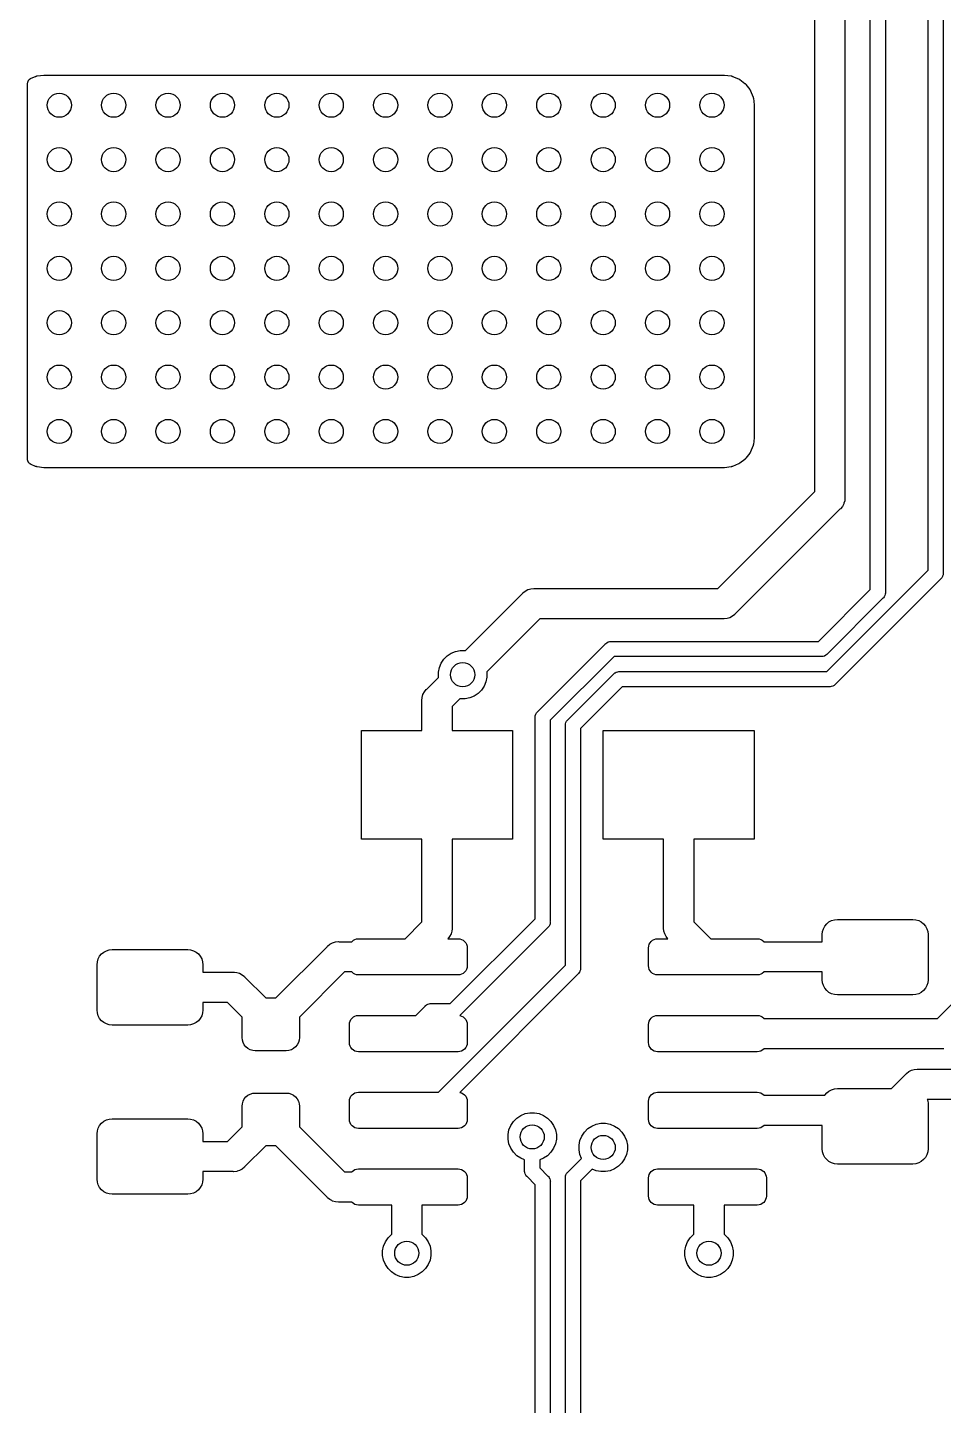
# Model space of a CAD drawing. Extents: x 57.2 to 140.8, y -181.8 to -103.2.
# Drawn here: x 57.23 to 72.38, y -158.27 to -135.46 of the extents above; entities that cross this region are included whole.
import ezdxf

# ---------------------------------------------------------------- set-up
doc = ezdxf.new("R2010")
doc.units = 0
doc.layers.add('BLACK', color=7, linetype='CONTINUOUS')

msp = doc.modelspace()

# ---------------------------------------------------------------- linework, layer by layer
at = {"layer": 'BLACK', "linetype": 'CONTINUOUS'}
for p, q in [((71.4205, -124.801), (71.4205, -144.812)), ((72.125, -144.448), (72.125, -124.756)), ((72.375, -124.881), (72.375, -144.494)), ((71.1705, -144.766), (71.1705, -124.992)), ((70.75, -126.262), (70.75, -143.238)), ((70.25, -143.146), (70.25, -126.354)), ((57.226, -136.384), (57.227, -136.374)), ((57.227, -136.374), (57.2271, -136.374)), ((57.2271, -136.374), (57.2272, -136.373)), ((57.2272, -136.373), (57.23, -136.364)), ((57.23, -136.364), (57.2327, -136.356)), ((57.2327, -136.356), (57.233, -136.355)), ((57.233, -136.355), (57.2331, -136.355)), ((57.2331, -136.355), (57.2376, -136.347)), ((57.2376, -136.347), (57.242, -136.338)), ((57.242, -136.338), (57.2423, -136.338)), ((57.2423, -136.338), (57.2425, -136.338)), ((57.2425, -136.338), (57.2484, -136.331)), ((57.2484, -136.331), (57.2544, -136.323)), ((57.2544, -136.323), (57.2548, -136.323)), ((57.2548, -136.323), (57.255, -136.323)), ((57.255, -136.323), (57.2622, -136.317)), ((57.2622, -136.317), (57.2695, -136.311)), ((57.2695, -136.311), (57.2699, -136.311)), ((57.2699, -136.311), (57.2702, -136.31)), ((57.2702, -136.31), (57.2785, -136.306)), ((57.2785, -136.306), (57.2867, -136.302)), ((57.2867, -136.302), (57.3584, -136.272)), ((57.3584, -136.272), (57.3597, -136.272)), ((57.3597, -136.272), (57.3622, -136.271)), ((57.3622, -136.271), (57.3646, -136.27)), ((57.3646, -136.27), (57.3716, -136.268)), ((57.3716, -136.268), (57.3785, -136.266)), ((57.3785, -136.266), (57.3811, -136.266)), ((57.3811, -136.266), (57.3836, -136.265)), ((57.3836, -136.265), (57.4935, -136.251)), ((57.4935, -136.251), (57.4949, -136.251)), ((57.4949, -136.251), (57.5007, -136.251)), ((57.5007, -136.251), (57.5066, -136.25)), ((57.5066, -136.25), (68.7434, -136.25)), ((68.7434, -136.25), (68.7448, -136.25)), ((68.7448, -136.25), (68.7506, -136.251)), ((68.7506, -136.251), (68.7565, -136.251)), ((68.7565, -136.251), (68.8664, -136.265)), ((68.8664, -136.265), (68.8677, -136.266)), ((68.8677, -136.266), (68.8703, -136.266)), ((68.8703, -136.266), (68.8729, -136.266)), ((68.8729, -136.266), (68.8798, -136.268)), ((68.8798, -136.268), (68.8867, -136.27)), ((68.8867, -136.27), (68.8891, -136.271)), ((68.8891, -136.271), (68.8916, -136.272)), ((68.8916, -136.272), (68.9878, -136.312)), ((68.9878, -136.312), (68.9891, -136.312)), ((68.9891, -136.312), (68.9914, -136.314)), ((68.9914, -136.314), (68.9939, -136.315)), ((68.9939, -136.315), (68.9999, -136.318)), ((68.9999, -136.318), (69.0062, -136.322)), ((69.0062, -136.322), (69.0082, -136.324)), ((69.0082, -136.324), (69.0104, -136.325)), ((69.0104, -136.325), (69.0931, -136.388)), ((57.225, -136.393), (57.226, -136.384)), ((57.225, -136.394), (57.225, -136.393)), ((57.225, -142.606), (57.225, -136.394)), ((57.225, -136.394), (57.225, -136.394)), ((57.225, -136.394), (57.225, -136.394)), ((57.225, -136.394), (57.225, -136.394)), ((69.0931, -136.388), (69.0942, -136.389)), ((69.0942, -136.389), (69.0961, -136.391)), ((69.0961, -136.391), (69.0982, -136.393)), ((69.0982, -136.393), (69.1031, -136.398)), ((69.1031, -136.398), (69.1083, -136.403)), ((69.1083, -136.403), (69.1098, -136.405)), ((69.1098, -136.405), (69.1116, -136.407)), ((69.1116, -136.407), (69.175, -136.49)), ((69.175, -136.49), (69.1758, -136.491)), ((69.1758, -136.491), (69.1772, -136.493)), ((69.1772, -136.493), (69.1789, -136.495)), ((69.1789, -136.495), (69.1822, -136.501)), ((69.1822, -136.501), (69.1859, -136.507)), ((69.1859, -136.507), (69.1868, -136.51)), ((69.1868, -136.51), (69.1881, -136.512)), ((69.1881, -136.512), (69.2279, -136.608)), ((69.2279, -136.608), (69.2284, -136.61)), ((69.2284, -136.61), (69.2292, -136.612)), ((69.2292, -136.612), (69.2303, -136.615)), ((69.2303, -136.615), (69.2319, -136.622)), ((69.2319, -136.622), (69.2339, -136.628)), ((69.2339, -136.628), (69.2341, -136.631)), ((69.2341, -136.631), (69.2347, -136.634)), ((69.2347, -136.634), (69.2491, -136.744)), ((69.2491, -136.744), (69.2493, -136.745)), ((69.2493, -136.745), (69.2494, -136.751)), ((69.2494, -136.751), (69.25, -136.757)), ((69.25, -136.757), (69.25, -142.243)), ((69.2491, -142.256), (69.2347, -142.366)), ((69.2493, -142.251), (69.2491, -142.256)), ((69.25, -142.245), (69.2493, -142.251)), ((69.25, -142.243), (69.25, -142.245)), ((69.175, -142.51), (69.1116, -142.593)), ((69.1764, -142.508), (69.175, -142.51)), ((69.1781, -142.506), (69.1764, -142.508)), ((69.1815, -142.5), (69.1781, -142.506)), ((69.1853, -142.494), (69.1815, -142.5)), ((69.1862, -142.491), (69.1853, -142.494)), ((69.1875, -142.489), (69.1862, -142.491)), ((69.1881, -142.488), (69.1875, -142.489)), ((69.2279, -142.392), (69.1881, -142.488)), ((69.2287, -142.389), (69.2279, -142.392)), ((69.2298, -142.387), (69.2287, -142.389)), ((69.2315, -142.38), (69.2298, -142.387)), ((69.2336, -142.373), (69.2315, -142.38)), ((69.2339, -142.37), (69.2336, -142.373)), ((69.2345, -142.368), (69.2339, -142.37)), ((69.2347, -142.366), (69.2345, -142.368)), ((57.2259, -142.615), (57.225, -142.606)), ((57.2267, -142.624), (57.2259, -142.615)), ((57.2269, -142.625), (57.2267, -142.624)), ((57.2296, -142.634), (57.2269, -142.625)), ((57.2269, -142.625), (57.2269, -142.625)), ((57.2322, -142.643), (57.2296, -142.634)), ((57.2324, -142.644), (57.2322, -142.643)), ((57.2325, -142.644), (57.2324, -142.644)), ((57.2369, -142.652), (57.2325, -142.644)), ((57.2412, -142.66), (57.2369, -142.652)), ((57.2415, -142.661), (57.2412, -142.66)), ((57.2417, -142.661), (57.2415, -142.661)), ((57.2476, -142.668), (57.2417, -142.661)), ((57.2534, -142.676), (57.2476, -142.668)), ((57.2538, -142.676), (57.2534, -142.676)), ((57.254, -142.676), (57.2538, -142.676)), ((57.2612, -142.682), (57.254, -142.676)), ((57.2684, -142.688), (57.2612, -142.682)), ((57.2687, -142.688), (57.2684, -142.688)), ((57.2691, -142.689), (57.2687, -142.688)), ((57.2773, -142.693), (57.2691, -142.689)), ((57.2854, -142.698), (57.2773, -142.693)), ((57.2862, -142.698), (57.2854, -142.698)), ((57.2863, -142.698), (57.2862, -142.698)), ((57.2862, -142.698), (57.2862, -142.698)), ((57.2867, -142.698), (57.2863, -142.698)), ((57.3584, -142.728), (57.2867, -142.698)), ((57.3609, -142.729), (57.3584, -142.728)), ((57.3633, -142.73), (57.3609, -142.729)), ((57.3702, -142.732), (57.3633, -142.73)), ((57.3771, -142.734), (57.3702, -142.732)), ((57.3797, -142.734), (57.3771, -142.734)), ((57.3823, -142.734), (57.3797, -142.734)), ((57.3836, -142.735), (57.3823, -142.734)), ((57.4935, -142.749), (57.3836, -142.735)), ((57.4994, -142.749), (57.4935, -142.749)), ((57.5052, -142.75), (57.4994, -142.749)), ((57.5066, -142.75), (57.5052, -142.75)), ((68.7434, -142.75), (57.5066, -142.75)), ((68.7493, -142.749), (68.7434, -142.75)), ((68.7551, -142.749), (68.7493, -142.749)), ((68.7565, -142.749), (68.7551, -142.749)), ((68.8664, -142.735), (68.7565, -142.749)), ((68.8689, -142.734), (68.8664, -142.735)), ((68.8715, -142.734), (68.8689, -142.734)), ((68.8784, -142.732), (68.8715, -142.734)), ((68.8854, -142.73), (68.8784, -142.732)), ((68.8878, -142.729), (68.8854, -142.73)), ((68.8903, -142.728), (68.8878, -142.729)), ((68.8916, -142.728), (68.8903, -142.728)), ((68.9878, -142.688), (68.8916, -142.728)), ((68.9901, -142.687), (68.9878, -142.688)), ((68.9926, -142.686), (68.9901, -142.687)), ((68.9987, -142.682), (68.9926, -142.686)), ((69.0051, -142.679), (68.9987, -142.682)), ((69.0071, -142.677), (69.0051, -142.679)), ((69.0093, -142.676), (69.0071, -142.677)), ((69.0104, -142.675), (69.0093, -142.676)), ((69.0931, -142.612), (69.0104, -142.675)), ((69.095, -142.61), (69.0931, -142.612)), ((69.0972, -142.608), (69.095, -142.61)), ((69.1021, -142.603), (69.0972, -142.608)), ((69.1074, -142.598), (69.1021, -142.603)), ((69.1089, -142.596), (69.1074, -142.598)), ((69.1107, -142.594), (69.1089, -142.596)), ((69.1116, -142.593), (69.1107, -142.594)), ((68.6464, -144.75), (70.25, -143.146)), ((70.6681, -143.435), (68.9355, -145.168)), ((70.6776, -143.428), (70.6681, -143.435)), ((70.7089, -143.39), (70.6776, -143.428)), ((70.7321, -143.346), (70.7089, -143.39)), ((70.7341, -143.339), (70.7321, -143.346)), ((70.7464, -143.299), (70.7341, -143.339)), ((70.7512, -143.25), (70.7464, -143.299)), ((70.75, -143.238), (70.7512, -143.25)), ((70.4482, -146.125), (72.125, -144.448)), ((72.3443, -144.582), (72.3388, -144.589)), ((72.3544, -144.57), (72.3443, -144.582)), ((72.366, -144.548), (72.3544, -144.57)), ((72.3671, -144.545), (72.366, -144.548)), ((72.3732, -144.525), (72.3671, -144.545)), ((72.375, -144.506), (72.3732, -144.525)), ((72.375, -144.494), (72.3756, -144.5)), ((72.3756, -144.5), (72.375, -144.506)), ((72.375, -144.506), (72.375, -144.506)), ((65.4224, -144.822), (65.4604, -144.791)), ((65.4604, -144.791), (65.5039, -144.768)), ((65.5039, -144.768), (65.5086, -144.766)), ((65.5086, -144.766), (65.551, -144.754)), ((65.551, -144.754), (65.6, -144.749)), ((65.6, -144.749), (65.6123, -144.75)), ((65.6123, -144.75), (68.6464, -144.75)), ((70.3118, -145.625), (71.1705, -144.766)), ((72.3341, -144.593), (70.5927, -146.334)), ((71.4205, -144.812), (71.4211, -144.818)), ((72.3388, -144.589), (72.3341, -144.593)), ((64.4703, -145.776), (65.4145, -144.832)), ((65.4145, -144.832), (65.4224, -144.822)), ((71.3796, -144.911), (70.4563, -145.834)), ((71.3843, -144.907), (71.3796, -144.911)), ((71.3882, -144.902), (71.3843, -144.907)), ((71.3991, -144.889), (71.3882, -144.902)), ((71.3882, -144.902), (71.3882, -144.902)), ((71.4, -144.888), (71.3991, -144.889)), ((71.4116, -144.866), (71.4, -144.888)), ((71.4187, -144.843), (71.4116, -144.866)), ((71.4205, -144.824), (71.4187, -144.843)), ((71.4211, -144.818), (71.4205, -144.824)), ((71.4205, -144.824), (71.4205, -144.824)), ((65.7036, -145.25), (64.8238, -146.13)), ((68.7377, -145.25), (65.7036, -145.25)), ((68.75, -145.251), (68.7377, -145.25)), ((68.799, -145.246), (68.75, -145.251)), ((68.8018, -145.246), (68.799, -145.246)), ((68.8461, -145.232), (68.8018, -145.246)), ((68.8896, -145.209), (68.8461, -145.232)), ((68.9276, -145.178), (68.8896, -145.209)), ((68.9355, -145.168), (68.9276, -145.178)), ((65.6659, -146.786), (66.7859, -145.666)), ((66.7859, -145.666), (66.7898, -145.661)), ((66.7898, -145.661), (66.7953, -145.657)), ((66.7953, -145.657), (66.8088, -145.646)), ((66.8088, -145.646), (66.8305, -145.634)), ((66.8305, -145.634), (66.8309, -145.634)), ((66.8309, -145.634), (66.8541, -145.627)), ((66.8541, -145.627), (66.8725, -145.625)), ((66.8725, -145.625), (66.8786, -145.624)), ((66.8725, -145.625), (66.8725, -145.625)), ((66.8786, -145.624), (66.8847, -145.625)), ((66.8847, -145.625), (70.3118, -145.625)), ((64.0705, -145.986), (64.1143, -145.92)), ((64.1143, -145.92), (64.17, -145.864)), ((64.17, -145.864), (64.2355, -145.821)), ((64.2355, -145.821), (64.3083, -145.79)), ((64.3083, -145.79), (64.3856, -145.775)), ((64.3856, -145.775), (64.4644, -145.775)), ((64.4644, -145.775), (64.4703, -145.776)), ((66.9304, -145.875), (65.875, -146.93)), ((70.3575, -145.875), (66.9304, -145.875)), ((70.3636, -145.876), (70.3575, -145.875)), ((70.3697, -145.875), (70.3636, -145.876)), ((70.3881, -145.873), (70.3697, -145.875)), ((70.3697, -145.875), (70.3697, -145.875)), ((70.4117, -145.866), (70.3881, -145.873)), ((70.4334, -145.854), (70.4117, -145.866)), ((70.4524, -145.839), (70.4334, -145.854)), ((70.4563, -145.834), (70.4524, -145.839)), ((64.025, -146.136), (64.0404, -146.058)), ((64.025, -146.214), (64.025, -146.136)), ((64.0404, -146.058), (64.0705, -145.986)), ((64.8238, -146.13), (64.825, -146.136)), ((64.825, -146.136), (64.825, -146.214)), ((66.166, -146.922), (66.9223, -146.166)), ((66.9223, -146.166), (66.9262, -146.161)), ((66.9262, -146.161), (66.9309, -146.157)), ((66.9309, -146.157), (66.9452, -146.146)), ((66.9309, -146.157), (66.9309, -146.157)), ((66.9452, -146.146), (66.9479, -146.144)), ((66.9479, -146.144), (66.9669, -146.134)), ((66.9669, -146.134), (66.9905, -146.127)), ((66.9905, -146.127), (67.0089, -146.125)), ((67.0089, -146.125), (67.015, -146.124)), ((67.0089, -146.125), (67.0089, -146.125)), ((67.015, -146.124), (67.0211, -146.125)), ((67.0211, -146.125), (70.4482, -146.125)), ((63.8319, -146.415), (64.0262, -146.22)), ((64.0262, -146.22), (64.025, -146.214)), ((64.7795, -146.364), (64.7357, -146.43)), ((64.8096, -146.292), (64.7795, -146.364)), ((64.825, -146.214), (64.8096, -146.292)), ((67.0668, -146.375), (66.375, -147.067)), ((70.4939, -146.375), (67.0668, -146.375)), ((70.5, -146.376), (70.4939, -146.375)), ((70.5061, -146.375), (70.5, -146.376)), ((70.5245, -146.373), (70.5061, -146.375)), ((70.5061, -146.375), (70.5061, -146.375)), ((70.5481, -146.366), (70.5245, -146.373)), ((70.5698, -146.354), (70.5481, -146.366)), ((70.5888, -146.339), (70.5698, -146.354)), ((70.5927, -146.334), (70.5888, -146.339)), ((63.7488, -146.6), (63.7536, -146.551)), ((63.75, -146.612), (63.7488, -146.6)), ((63.75, -147.1), (63.75, -146.612)), ((63.7536, -146.551), (63.7679, -146.504)), ((63.7679, -146.504), (63.7911, -146.46)), ((63.7911, -146.46), (63.8224, -146.422)), ((63.8224, -146.422), (63.8319, -146.415)), ((64.3797, -146.574), (64.25, -146.704)), ((64.3856, -146.575), (64.3797, -146.574)), ((64.4644, -146.575), (64.3856, -146.575)), ((64.5417, -146.56), (64.4644, -146.575)), ((64.6145, -146.529), (64.5417, -146.56)), ((64.68, -146.486), (64.6145, -146.529)), ((64.7357, -146.43), (64.68, -146.486)), ((64.25, -146.704), (64.25, -147.1)), ((65.6244, -146.879), (65.6268, -146.854)), ((65.6268, -146.854), (65.634, -146.831)), ((65.634, -146.831), (65.6456, -146.809)), ((65.6456, -146.809), (65.6573, -146.795)), ((65.6573, -146.795), (65.6612, -146.79)), ((65.6573, -146.795), (65.6573, -146.795)), ((65.6612, -146.79), (65.6659, -146.786)), ((65.625, -146.885), (65.6244, -146.879)), ((65.625, -150.215), (65.625, -146.885)), ((65.875, -146.93), (65.875, -150.261)), ((66.1244, -147.015), (66.125, -147.009)), ((66.125, -147.021), (66.1244, -147.015)), ((66.125, -147.009), (66.1268, -146.99)), ((66.125, -147.009), (66.125, -147.009)), ((66.125, -150.985), (66.125, -147.021)), ((66.1268, -146.99), (66.134, -146.967)), ((66.134, -146.967), (66.1456, -146.945)), ((66.1456, -146.945), (66.1612, -146.926)), ((66.1612, -146.926), (66.166, -146.922)), ((66.375, -147.067), (66.375, -151.031)), ((62.75, -148.9), (62.75, -147.1)), ((62.75, -147.1), (63.75, -147.1)), ((64.25, -147.1), (65.25, -147.1)), ((65.25, -147.1), (65.25, -148.9)), ((66.75, -148.9), (66.75, -147.1)), ((66.75, -147.1), (69.25, -147.1)), ((69.25, -147.1), (69.25, -148.9)), ((72.2814, -151.865), (76.0645, -148.082)), ((63.75, -148.9), (62.75, -148.9)), ((63.75, -150.266), (63.75, -148.9)), ((65.25, -148.9), (64.25, -148.9)), ((64.25, -148.9), (64.25, -150.358)), ((67.75, -148.9), (66.75, -148.9)), ((67.75, -150.358), (67.75, -148.9)), ((69.25, -148.9), (68.25, -148.9)), ((68.25, -148.9), (68.25, -150.266)), ((63.4714, -150.545), (63.75, -150.266)), ((64.2207, -151.619), (65.625, -150.215)), ((65.875, -150.273), (65.8732, -150.291)), ((65.875, -150.261), (65.8756, -150.267)), ((65.8756, -150.267), (65.875, -150.273)), ((65.875, -150.273), (65.875, -150.273)), ((68.25, -150.266), (68.5286, -150.545)), ((70.4482, -150.298), (70.4861, -150.267)), ((70.4861, -150.267), (70.5293, -150.244)), ((70.5293, -150.244), (70.5762, -150.23)), ((70.5762, -150.23), (70.625, -150.225)), ((70.625, -150.225), (71.875, -150.225)), ((71.875, -150.225), (71.9238, -150.23)), ((71.9238, -150.23), (71.9707, -150.244)), ((71.9707, -150.244), (72.0139, -150.267)), ((72.0139, -150.267), (72.0518, -150.298)), ((64.2089, -150.51), (64.1798, -150.545)), ((64.2321, -150.466), (64.2089, -150.51)), ((64.2464, -150.419), (64.2321, -150.466)), ((64.25, -150.382), (64.2464, -150.419)), ((64.25, -150.358), (64.2512, -150.37)), ((64.2512, -150.37), (64.25, -150.382)), ((64.25, -150.382), (64.25, -150.382)), ((65.8341, -150.359), (64.376, -151.818)), ((65.8388, -150.356), (65.8341, -150.359)), ((65.8427, -150.351), (65.8388, -150.356)), ((65.8544, -150.337), (65.8427, -150.351)), ((65.866, -150.315), (65.8544, -150.337)), ((65.8711, -150.298), (65.866, -150.315)), ((65.8732, -150.291), (65.8711, -150.298)), ((67.7488, -150.37), (67.75, -150.358)), ((67.7536, -150.419), (67.7488, -150.37)), ((67.7679, -150.466), (67.7536, -150.419)), ((67.7911, -150.51), (67.7679, -150.466)), ((67.7679, -150.466), (67.7679, -150.466)), ((67.8202, -150.545), (67.7911, -150.51)), ((70.375, -150.475), (70.3798, -150.426)), ((70.375, -150.595), (70.375, -150.475)), ((70.3798, -150.426), (70.394, -150.379)), ((70.394, -150.379), (70.4171, -150.336)), ((70.4171, -150.336), (70.4482, -150.298)), ((72.0518, -150.298), (72.0829, -150.336)), ((72.0829, -150.336), (72.106, -150.379)), ((72.106, -150.379), (72.1202, -150.426)), ((72.1202, -150.426), (72.125, -150.475)), ((72.125, -150.475), (72.125, -151.225)), ((58.4861, -150.767), (58.5293, -150.744)), ((58.5293, -150.744), (58.5762, -150.73)), ((58.5762, -150.73), (58.625, -150.725)), ((58.625, -150.725), (59.875, -150.725)), ((59.875, -150.725), (59.9238, -150.73)), ((59.9238, -150.73), (59.9707, -150.744)), ((59.9707, -150.744), (60.0139, -150.767)), ((61.3339, -151.525), (62.182, -150.677)), ((62.182, -150.677), (62.1899, -150.667)), ((62.1899, -150.667), (62.2279, -150.636)), ((62.2279, -150.636), (62.2714, -150.613)), ((62.2714, -150.613), (62.3185, -150.599)), ((62.3185, -150.599), (62.3675, -150.594)), ((62.3675, -150.594), (62.3798, -150.595)), ((62.3798, -150.595), (62.589, -150.595)), ((62.589, -150.595), (62.5939, -150.589)), ((62.5939, -150.589), (62.6167, -150.57)), ((62.6167, -150.57), (62.6426, -150.556)), ((62.6426, -150.556), (62.6707, -150.548)), ((62.6707, -150.548), (62.7, -150.545)), ((62.7, -150.545), (63.4714, -150.545)), ((64.1798, -150.545), (64.35, -150.545)), ((64.35, -150.545), (64.3793, -150.548)), ((64.3793, -150.548), (64.4074, -150.556)), ((64.4074, -150.556), (64.4333, -150.57)), ((64.4333, -150.57), (64.4561, -150.589)), ((64.4561, -150.589), (64.4747, -150.612)), ((64.4747, -150.612), (64.4886, -150.638)), ((64.4886, -150.638), (64.4971, -150.666)), ((64.4971, -150.666), (64.5, -150.695)), ((64.5, -150.695), (64.5, -150.995)), ((67.5, -150.695), (67.5029, -150.666)), ((67.5, -150.995), (67.5, -150.695)), ((67.5029, -150.666), (67.5114, -150.638)), ((67.5114, -150.638), (67.5253, -150.612)), ((67.5253, -150.612), (67.5439, -150.589)), ((67.5439, -150.589), (67.5667, -150.57)), ((67.5667, -150.57), (67.5926, -150.556)), ((67.5926, -150.556), (67.6207, -150.548)), ((67.6207, -150.548), (67.65, -150.545)), ((67.65, -150.545), (67.8202, -150.545)), ((68.5286, -150.545), (69.3, -150.545)), ((69.3, -150.545), (69.3293, -150.548)), ((69.3293, -150.548), (69.3574, -150.556)), ((69.3574, -150.556), (69.3833, -150.57)), ((69.3833, -150.57), (69.4061, -150.589)), ((69.4061, -150.589), (69.411, -150.595)), ((69.411, -150.595), (70.375, -150.595)), ((58.375, -150.975), (58.3798, -150.926)), ((58.3798, -150.926), (58.394, -150.879)), ((58.394, -150.879), (58.4171, -150.836)), ((58.4171, -150.836), (58.4482, -150.798)), ((58.4482, -150.798), (58.4861, -150.767)), ((60.0139, -150.767), (60.0518, -150.798)), ((60.0518, -150.798), (60.0829, -150.836)), ((60.0829, -150.836), (60.106, -150.879)), ((60.106, -150.879), (60.1202, -150.926)), ((60.1202, -150.926), (60.125, -150.975)), ((58.375, -151.725), (58.375, -150.975)), ((60.125, -150.975), (60.125, -151.1)), ((60.125, -151.1), (60.6252, -151.1)), ((60.6252, -151.1), (60.6375, -151.099)), ((60.6375, -151.099), (60.6498, -151.1)), ((60.6498, -151.1), (60.6865, -151.104)), ((60.6865, -151.104), (60.7336, -151.118)), ((60.7336, -151.118), (60.7771, -151.141)), ((60.7771, -151.141), (60.8151, -151.172)), ((60.8151, -151.172), (60.823, -151.182)), ((60.823, -151.182), (61.1661, -151.525)), ((62.4711, -151.095), (61.725, -151.841)), ((62.589, -151.095), (62.4711, -151.095)), ((62.5939, -151.101), (62.589, -151.095)), ((62.6167, -151.12), (62.5939, -151.101)), ((62.6426, -151.134), (62.6167, -151.12)), ((62.6707, -151.142), (62.6426, -151.134)), ((62.7, -151.145), (62.6707, -151.142)), ((64.35, -151.145), (62.7, -151.145)), ((64.025, -153.085), (66.125, -150.985)), ((64.3793, -151.142), (64.35, -151.145)), ((66.3341, -151.129), (64.376, -153.088)), ((64.4074, -151.134), (64.3793, -151.142)), ((64.4333, -151.12), (64.4074, -151.134)), ((64.4561, -151.101), (64.4333, -151.12)), ((64.4747, -151.078), (64.4561, -151.101)), ((64.4886, -151.052), (64.4747, -151.078)), ((64.4971, -151.024), (64.4886, -151.052)), ((64.5, -150.995), (64.4971, -151.024)), ((66.3388, -151.126), (66.3341, -151.129)), ((66.3427, -151.121), (66.3388, -151.126)), ((66.3544, -151.107), (66.3427, -151.121)), ((66.3427, -151.121), (66.3427, -151.121)), ((66.3565, -151.103), (66.3544, -151.107)), ((66.366, -151.085), (66.3565, -151.103)), ((66.3732, -151.061), (66.366, -151.085)), ((66.375, -151.043), (66.3732, -151.061)), ((66.375, -151.031), (66.3756, -151.037)), ((66.3756, -151.037), (66.375, -151.043)), ((66.375, -151.043), (66.375, -151.043)), ((67.5029, -151.024), (67.5, -150.995)), ((67.5114, -151.052), (67.5029, -151.024)), ((67.5253, -151.078), (67.5114, -151.052)), ((67.5439, -151.101), (67.5253, -151.078)), ((67.5667, -151.12), (67.5439, -151.101)), ((67.5926, -151.134), (67.5667, -151.12)), ((67.6207, -151.142), (67.5926, -151.134)), ((67.65, -151.145), (67.6207, -151.142)), ((69.3, -151.145), (67.65, -151.145)), ((69.3293, -151.142), (69.3, -151.145)), ((69.3574, -151.134), (69.3293, -151.142)), ((69.3833, -151.12), (69.3574, -151.134)), ((69.4061, -151.101), (69.3833, -151.12)), ((69.411, -151.095), (69.4061, -151.101)), ((70.375, -151.095), (69.411, -151.095)), ((70.375, -151.225), (70.375, -151.095)), ((70.3798, -151.274), (70.375, -151.225)), ((70.394, -151.321), (70.3798, -151.274)), ((70.4171, -151.364), (70.394, -151.321)), ((70.4482, -151.402), (70.4171, -151.364)), ((70.4861, -151.433), (70.4482, -151.402)), ((72.0518, -151.402), (72.0139, -151.433)), ((72.0829, -151.364), (72.0518, -151.402)), ((72.106, -151.321), (72.0829, -151.364)), ((72.1202, -151.274), (72.106, -151.321)), ((72.125, -151.225), (72.1202, -151.274)), ((60.5339, -151.6), (60.125, -151.6)), ((60.125, -151.6), (60.125, -151.725)), ((60.775, -151.841), (60.5339, -151.6)), ((61.1661, -151.525), (61.3339, -151.525)), ((63.803, -151.66), (63.8069, -151.655)), ((63.8069, -151.655), (63.8117, -151.652)), ((63.8117, -151.652), (63.8259, -151.64)), ((63.8117, -151.652), (63.8117, -151.652)), ((63.8259, -151.64), (63.8476, -151.628)), ((63.8476, -151.628), (63.8712, -151.621)), ((63.8712, -151.621), (63.8896, -151.619)), ((63.8896, -151.619), (63.8896, -151.619)), ((63.8896, -151.619), (63.8957, -151.619)), ((63.8957, -151.619), (63.9018, -151.619)), ((63.9018, -151.619), (64.2207, -151.619)), ((70.5293, -151.456), (70.4861, -151.433)), ((70.5762, -151.47), (70.5293, -151.456)), ((70.625, -151.475), (70.5762, -151.47)), ((71.875, -151.475), (70.625, -151.475)), ((71.9238, -151.47), (71.875, -151.475)), ((71.9707, -151.456), (71.9238, -151.47)), ((72.0139, -151.433), (71.9707, -151.456)), ((58.3798, -151.774), (58.375, -151.725)), ((58.394, -151.821), (58.3798, -151.774)), ((58.4171, -151.864), (58.394, -151.821)), ((58.4482, -151.902), (58.4171, -151.864)), ((60.0829, -151.864), (60.0518, -151.902)), ((60.106, -151.821), (60.0829, -151.864)), ((60.1202, -151.774), (60.106, -151.821)), ((60.125, -151.725), (60.1202, -151.774)), ((60.775, -152.181), (60.775, -151.841)), ((61.725, -151.841), (61.725, -152.181)), ((62.5614, -151.908), (62.5753, -151.882)), ((62.5753, -151.882), (62.5939, -151.859)), ((62.5939, -151.859), (62.6167, -151.84)), ((62.6167, -151.84), (62.6426, -151.826)), ((62.6426, -151.826), (62.6707, -151.818)), ((62.6707, -151.818), (62.7, -151.815)), ((62.7, -151.815), (63.6482, -151.815)), ((63.6482, -151.815), (63.803, -151.66)), ((64.376, -151.818), (64.3793, -151.818)), ((64.3793, -151.818), (64.4074, -151.826)), ((64.4074, -151.826), (64.4333, -151.84)), ((64.4333, -151.84), (64.4561, -151.859)), ((64.4561, -151.859), (64.4747, -151.882)), ((64.4747, -151.882), (64.4886, -151.908)), ((67.5114, -151.908), (67.5253, -151.882)), ((67.5253, -151.882), (67.5439, -151.859)), ((67.5439, -151.859), (67.5667, -151.84)), ((67.5667, -151.84), (67.5926, -151.826)), ((67.5926, -151.826), (67.6207, -151.818)), ((67.6207, -151.818), (67.65, -151.815)), ((67.65, -151.815), (69.3, -151.815)), ((69.3, -151.815), (69.3293, -151.818)), ((69.3293, -151.818), (69.3574, -151.826)), ((69.3574, -151.826), (69.3833, -151.84)), ((69.3833, -151.84), (69.4061, -151.859)), ((69.4061, -151.859), (69.411, -151.865)), ((69.411, -151.865), (72.2814, -151.865)), ((58.4861, -151.933), (58.4482, -151.902)), ((58.5293, -151.956), (58.4861, -151.933)), ((58.5762, -151.97), (58.5293, -151.956)), ((58.625, -151.975), (58.5762, -151.97)), ((59.875, -151.975), (58.625, -151.975)), ((59.9238, -151.97), (59.875, -151.975)), ((59.9707, -151.956), (59.9238, -151.97)), ((60.0139, -151.933), (59.9707, -151.956)), ((60.0518, -151.902), (60.0139, -151.933)), ((62.55, -151.965), (62.5529, -151.936)), ((62.55, -152.265), (62.55, -151.965)), ((62.5529, -151.936), (62.5614, -151.908)), ((64.4886, -151.908), (64.4971, -151.936)), ((64.4971, -151.936), (64.5, -151.965)), ((64.5, -151.965), (64.5, -152.265)), ((67.5, -151.965), (67.5029, -151.936)), ((67.5, -152.265), (67.5, -151.965)), ((67.5029, -151.936), (67.5114, -151.908)), ((60.7792, -152.224), (60.775, -152.181)), ((60.7917, -152.265), (60.7792, -152.224)), ((60.8119, -152.303), (60.7917, -152.265)), ((60.8391, -152.336), (60.8119, -152.303)), ((60.8722, -152.363), (60.8391, -152.336)), ((61.6609, -152.336), (61.6278, -152.363)), ((61.6881, -152.303), (61.6609, -152.336)), ((61.7083, -152.265), (61.6881, -152.303)), ((61.7208, -152.224), (61.7083, -152.265)), ((61.725, -152.181), (61.7208, -152.224)), ((62.5529, -152.294), (62.55, -152.265)), ((62.5614, -152.322), (62.5529, -152.294)), ((62.5753, -152.348), (62.5614, -152.322)), ((64.4886, -152.322), (64.4747, -152.348)), ((64.4971, -152.294), (64.4886, -152.322)), ((64.5, -152.265), (64.4971, -152.294)), ((67.5029, -152.294), (67.5, -152.265)), ((67.5114, -152.322), (67.5029, -152.294)), ((67.5253, -152.348), (67.5114, -152.322)), ((60.91, -152.383), (60.8722, -152.363)), ((60.9511, -152.396), (60.91, -152.383)), ((60.9937, -152.4), (60.9511, -152.396)), ((61.5062, -152.4), (60.9937, -152.4)), ((61.5489, -152.396), (61.5062, -152.4)), ((61.59, -152.383), (61.5489, -152.396)), ((61.6278, -152.363), (61.59, -152.383)), ((62.5939, -152.371), (62.5753, -152.348)), ((62.6167, -152.39), (62.5939, -152.371)), ((62.6426, -152.404), (62.6167, -152.39)), ((62.6707, -152.412), (62.6426, -152.404)), ((62.7, -152.415), (62.6707, -152.412)), ((64.35, -152.415), (62.7, -152.415)), ((64.3793, -152.412), (64.35, -152.415)), ((64.4074, -152.404), (64.3793, -152.412)), ((64.4333, -152.39), (64.4074, -152.404)), ((64.4561, -152.371), (64.4333, -152.39)), ((64.4747, -152.348), (64.4561, -152.371)), ((67.5439, -152.371), (67.5253, -152.348)), ((67.5667, -152.39), (67.5439, -152.371)), ((67.5926, -152.404), (67.5667, -152.39)), ((67.6207, -152.412), (67.5926, -152.404)), ((67.65, -152.415), (67.6207, -152.412)), ((69.3, -152.415), (67.65, -152.415)), ((69.3293, -152.412), (69.3, -152.415)), ((69.3574, -152.404), (69.3293, -152.412)), ((69.3833, -152.39), (69.3574, -152.404)), ((69.4061, -152.371), (69.3833, -152.39)), ((69.411, -152.365), (69.4061, -152.371)), ((72.3727, -152.365), (69.411, -152.365)), ((72.385, -152.366), (72.3727, -152.365)), ((71.5214, -153.025), (71.7602, -152.786)), ((71.7602, -152.786), (71.7681, -152.777)), ((71.7681, -152.777), (71.8061, -152.745)), ((71.8061, -152.745), (71.8496, -152.722)), ((71.8496, -152.722), (71.8733, -152.715)), ((71.8733, -152.715), (71.8967, -152.708)), ((71.8967, -152.708), (71.9457, -152.703)), ((71.9457, -152.703), (71.958, -152.704)), ((71.958, -152.704), (72.6922, -152.704)), ((60.7792, -153.276), (60.7917, -153.235)), ((60.7917, -153.235), (60.8119, -153.197)), ((60.8119, -153.197), (60.8391, -153.164)), ((60.8391, -153.164), (60.8722, -153.137)), ((60.8722, -153.137), (60.91, -153.117)), ((60.91, -153.117), (60.9511, -153.104)), ((60.9511, -153.104), (60.9937, -153.1)), ((60.9937, -153.1), (61.5062, -153.1)), ((61.5062, -153.1), (61.5489, -153.104)), ((61.5489, -153.104), (61.59, -153.117)), ((61.59, -153.117), (61.6278, -153.137)), ((61.6278, -153.137), (61.6609, -153.164)), ((61.6609, -153.164), (61.6881, -153.197)), ((61.6881, -153.197), (61.7083, -153.235)), ((61.7083, -153.235), (61.7208, -153.276)), ((62.55, -153.235), (62.5529, -153.206)), ((62.55, -153.535), (62.55, -153.235)), ((62.5529, -153.206), (62.5614, -153.178)), ((62.5614, -153.178), (62.5753, -153.152)), ((62.5753, -153.152), (62.5939, -153.129)), ((62.5939, -153.129), (62.6167, -153.11)), ((62.6167, -153.11), (62.6426, -153.096)), ((62.6426, -153.096), (62.6707, -153.088)), ((62.6707, -153.088), (62.7, -153.085)), ((62.7, -153.085), (64.025, -153.085)), ((64.376, -153.088), (64.3793, -153.088)), ((64.3793, -153.088), (64.4074, -153.096)), ((64.4074, -153.096), (64.4333, -153.11)), ((64.4333, -153.11), (64.4561, -153.129)), ((64.4561, -153.129), (64.4747, -153.152)), ((64.4747, -153.152), (64.4886, -153.178)), ((64.4886, -153.178), (64.4971, -153.206)), ((64.4971, -153.206), (64.5, -153.235)), ((64.5, -153.235), (64.5, -153.535)), ((67.5, -153.235), (67.5029, -153.206)), ((67.5, -153.535), (67.5, -153.235)), ((67.5029, -153.206), (67.5114, -153.178)), ((67.5114, -153.178), (67.5253, -153.152)), ((67.5253, -153.152), (67.5439, -153.129)), ((67.5439, -153.129), (67.5667, -153.11)), ((67.5667, -153.11), (67.5926, -153.096)), ((67.5926, -153.096), (67.6207, -153.088)), ((67.6207, -153.088), (67.65, -153.085)), ((67.65, -153.085), (69.3, -153.085)), ((69.3, -153.085), (69.3293, -153.088)), ((69.3293, -153.088), (69.3574, -153.096)), ((69.3574, -153.096), (69.3833, -153.11)), ((69.3833, -153.11), (69.4061, -153.129)), ((69.4061, -153.129), (69.411, -153.135)), ((69.411, -153.135), (70.418, -153.135)), ((70.418, -153.135), (70.4482, -153.098)), ((70.4482, -153.098), (70.4861, -153.067)), ((70.4861, -153.067), (70.5293, -153.044)), ((70.5293, -153.044), (70.5762, -153.03)), ((70.5762, -153.03), (70.625, -153.025)), ((70.625, -153.025), (71.5214, -153.025)), ((72.7834, -153.204), (72.1135, -153.204)), ((72.1135, -153.204), (72.1202, -153.226)), ((72.1202, -153.226), (72.125, -153.275)), ((60.775, -153.319), (60.7792, -153.276)), ((60.775, -153.659), (60.775, -153.319)), ((61.7208, -153.276), (61.725, -153.319)), ((61.725, -153.319), (61.725, -153.659)), ((65.32, -153.514), (65.3855, -153.471)), ((65.3855, -153.471), (65.4583, -153.44)), ((65.4583, -153.44), (65.5356, -153.425)), ((65.5356, -153.425), (65.6144, -153.425)), ((65.6144, -153.425), (65.6917, -153.44)), ((65.6917, -153.44), (65.7645, -153.471)), ((65.7645, -153.471), (65.83, -153.514)), ((72.125, -153.275), (72.125, -154.025)), ((58.3798, -153.726), (58.394, -153.679)), ((58.394, -153.679), (58.4171, -153.636)), ((58.4171, -153.636), (58.4482, -153.598)), ((58.4482, -153.598), (58.4861, -153.567)), ((58.4861, -153.567), (58.5293, -153.544)), ((58.5293, -153.544), (58.5762, -153.53)), ((58.5762, -153.53), (58.625, -153.525)), ((58.625, -153.525), (59.875, -153.525)), ((59.875, -153.525), (59.9238, -153.53)), ((59.9238, -153.53), (59.9707, -153.544)), ((59.9707, -153.544), (60.0139, -153.567)), ((60.0139, -153.567), (60.0518, -153.598)), ((60.0518, -153.598), (60.0829, -153.636)), ((60.0829, -153.636), (60.106, -153.679)), ((60.106, -153.679), (60.1202, -153.726)), ((60.5339, -153.9), (60.775, -153.659)), ((61.725, -153.659), (62.4711, -154.405)), ((62.5529, -153.564), (62.55, -153.535)), ((62.5614, -153.592), (62.5529, -153.564)), ((62.5753, -153.618), (62.5614, -153.592)), ((62.5939, -153.641), (62.5753, -153.618)), ((62.6167, -153.66), (62.5939, -153.641)), ((62.6426, -153.674), (62.6167, -153.66)), ((62.6707, -153.682), (62.6426, -153.674)), ((62.7, -153.685), (62.6707, -153.682)), ((64.35, -153.685), (62.7, -153.685)), ((64.3793, -153.682), (64.35, -153.685)), ((64.4074, -153.674), (64.3793, -153.682)), ((64.4333, -153.66), (64.4074, -153.674)), ((64.4561, -153.641), (64.4333, -153.66)), ((64.4747, -153.618), (64.4561, -153.641)), ((64.4886, -153.592), (64.4747, -153.618)), ((64.4971, -153.564), (64.4886, -153.592)), ((64.5, -153.535), (64.4971, -153.564)), ((65.175, -153.786), (65.1904, -153.708)), ((65.1904, -153.708), (65.2205, -153.636)), ((65.2205, -153.636), (65.2643, -153.57)), ((65.2643, -153.57), (65.32, -153.514)), ((65.83, -153.514), (65.8857, -153.57)), ((65.8857, -153.57), (65.9295, -153.636)), ((65.9295, -153.636), (65.9596, -153.708)), ((65.9596, -153.708), (65.975, -153.786)), ((66.4393, -153.745), (66.495, -153.689)), ((66.495, -153.689), (66.5605, -153.646)), ((66.5605, -153.646), (66.6333, -153.615)), ((66.6333, -153.615), (66.7106, -153.6)), ((66.7106, -153.6), (66.7894, -153.6)), ((66.7894, -153.6), (66.8667, -153.615)), ((66.8667, -153.615), (66.9395, -153.646)), ((66.9395, -153.646), (67.005, -153.689)), ((67.005, -153.689), (67.0607, -153.745)), ((67.5029, -153.564), (67.5, -153.535)), ((67.5114, -153.592), (67.5029, -153.564)), ((67.5253, -153.618), (67.5114, -153.592)), ((67.5439, -153.641), (67.5253, -153.618)), ((67.5667, -153.66), (67.5439, -153.641)), ((67.5926, -153.674), (67.5667, -153.66)), ((67.6207, -153.682), (67.5926, -153.674)), ((67.65, -153.685), (67.6207, -153.682)), ((69.3, -153.685), (67.65, -153.685)), ((69.3293, -153.682), (69.3, -153.685)), ((69.3574, -153.674), (69.3293, -153.682)), ((69.3833, -153.66), (69.3574, -153.674)), ((69.4061, -153.641), (69.3833, -153.66)), ((69.411, -153.635), (69.4061, -153.641)), ((70.375, -153.635), (69.411, -153.635)), ((70.375, -154.025), (70.375, -153.635)), ((58.375, -153.775), (58.3798, -153.726)), ((58.375, -154.525), (58.375, -153.775)), ((60.1202, -153.726), (60.125, -153.775)), ((60.125, -153.775), (60.125, -153.9)), ((60.125, -153.9), (60.5339, -153.9)), ((65.175, -153.864), (65.175, -153.786)), ((65.1904, -153.942), (65.175, -153.864)), ((65.975, -153.864), (65.9596, -153.942)), ((65.975, -153.786), (65.975, -153.864)), ((66.35, -153.961), (66.3654, -153.883)), ((66.3654, -153.883), (66.3955, -153.811)), ((66.3955, -153.811), (66.4393, -153.745)), ((67.0607, -153.745), (67.1045, -153.811)), ((67.1045, -153.811), (67.1346, -153.883)), ((67.1346, -153.883), (67.15, -153.961)), ((61.1661, -153.975), (60.823, -154.318)), ((61.3339, -153.975), (61.1661, -153.975)), ((62.182, -154.823), (61.3339, -153.975)), ((65.2205, -154.014), (65.1904, -153.942)), ((65.2643, -154.08), (65.2205, -154.014)), ((65.32, -154.136), (65.2643, -154.08)), ((65.3855, -154.179), (65.32, -154.136)), ((65.83, -154.136), (65.7645, -154.179)), ((65.8857, -154.08), (65.83, -154.136)), ((65.9295, -154.014), (65.8857, -154.08)), ((65.9596, -153.942), (65.9295, -154.014)), ((66.35, -154.039), (66.35, -153.961)), ((66.3654, -154.117), (66.35, -154.039)), ((66.3921, -154.181), (66.3654, -154.117)), ((67.1346, -154.117), (67.1045, -154.189)), ((67.15, -154.039), (67.1346, -154.117)), ((67.15, -153.961), (67.15, -154.039)), ((70.3798, -154.074), (70.375, -154.025)), ((70.394, -154.121), (70.3798, -154.074)), ((70.4171, -154.164), (70.394, -154.121)), ((70.4482, -154.202), (70.4171, -154.164)), ((72.0829, -154.164), (72.0518, -154.202)), ((72.106, -154.121), (72.0829, -154.164)), ((72.1202, -154.074), (72.106, -154.121)), ((72.125, -154.025), (72.1202, -154.074)), ((60.7336, -154.382), (60.6929, -154.394)), ((60.7771, -154.359), (60.7336, -154.382)), ((60.8151, -154.328), (60.7771, -154.359)), ((60.823, -154.318), (60.8151, -154.328)), ((62.5939, -154.399), (62.6167, -154.38)), ((62.6167, -154.38), (62.6426, -154.366)), ((62.6426, -154.366), (62.6707, -154.358)), ((62.6707, -154.358), (62.7, -154.355)), ((62.7, -154.355), (64.35, -154.355)), ((64.35, -154.355), (64.3793, -154.358)), ((64.3793, -154.358), (64.4074, -154.366)), ((64.4074, -154.366), (64.4333, -154.38)), ((64.4333, -154.38), (64.4561, -154.399)), ((65.45, -154.206), (65.3855, -154.179)), ((65.4494, -154.391), (65.45, -154.385)), ((65.45, -154.397), (65.4494, -154.391)), ((65.45, -154.385), (65.45, -154.206)), ((65.7645, -154.179), (65.7, -154.206)), ((65.7, -154.206), (65.7, -154.339)), ((65.7, -154.339), (65.8341, -154.473)), ((66.1659, -154.407), (66.3921, -154.181)), ((66.5689, -154.358), (66.375, -154.552)), ((66.6333, -154.385), (66.5689, -154.358)), ((66.7106, -154.4), (66.6333, -154.385)), ((66.8667, -154.385), (66.7894, -154.4)), ((66.9395, -154.354), (66.8667, -154.385)), ((67.005, -154.311), (66.9395, -154.354)), ((67.0607, -154.255), (67.005, -154.311)), ((67.1045, -154.189), (67.0607, -154.255)), ((67.5439, -154.399), (67.5667, -154.38)), ((67.5667, -154.38), (67.5926, -154.366)), ((67.5926, -154.366), (67.6207, -154.358)), ((67.6207, -154.358), (67.65, -154.355)), ((67.65, -154.355), (69.3, -154.355)), ((69.3, -154.355), (69.3293, -154.358)), ((69.3293, -154.358), (69.3574, -154.366)), ((69.3574, -154.366), (69.3833, -154.38)), ((69.3833, -154.38), (69.4061, -154.399)), ((70.4861, -154.233), (70.4482, -154.202)), ((70.5293, -154.256), (70.4861, -154.233)), ((70.5762, -154.27), (70.5293, -154.256)), ((70.625, -154.275), (70.5762, -154.27)), ((71.875, -154.275), (70.625, -154.275)), ((71.9238, -154.27), (71.875, -154.275)), ((71.9707, -154.256), (71.9238, -154.27)), ((72.0139, -154.233), (71.9707, -154.256)), ((72.0518, -154.202), (72.0139, -154.233)), ((58.3798, -154.574), (58.375, -154.525)), ((58.394, -154.621), (58.3798, -154.574)), ((58.4171, -154.664), (58.394, -154.621)), ((60.106, -154.621), (60.0829, -154.664)), ((60.1202, -154.574), (60.106, -154.621)), ((60.125, -154.525), (60.1202, -154.574)), ((60.6252, -154.4), (60.125, -154.4)), ((60.125, -154.4), (60.125, -154.525)), ((60.6375, -154.401), (60.6252, -154.4)), ((60.6865, -154.396), (60.6375, -154.401)), ((60.6929, -154.394), (60.6865, -154.396)), ((62.4711, -154.405), (62.589, -154.405)), ((62.589, -154.405), (62.5939, -154.399)), ((64.4561, -154.399), (64.4747, -154.422)), ((64.4747, -154.422), (64.4886, -154.448)), ((64.4886, -154.448), (64.4971, -154.476)), ((64.4971, -154.476), (64.5, -154.505)), ((64.5, -154.505), (64.5, -154.805)), ((65.4518, -154.415), (65.45, -154.397)), ((65.45, -154.397), (65.45, -154.397)), ((65.459, -154.439), (65.4518, -154.415)), ((65.4706, -154.46), (65.459, -154.439)), ((65.4862, -154.48), (65.4706, -154.46)), ((65.491, -154.483), (65.4862, -154.48)), ((65.625, -154.617), (65.491, -154.483)), ((65.625, -164.448), (65.625, -154.617)), ((65.8341, -154.473), (65.8388, -154.477)), ((65.8388, -154.477), (65.8427, -154.482)), ((65.8427, -154.482), (65.8544, -154.496)), ((65.8544, -154.496), (65.864, -154.514)), ((65.864, -154.514), (65.866, -154.518)), ((65.866, -154.518), (65.8732, -154.541)), ((65.8732, -154.541), (65.875, -154.56)), ((65.875, -154.56), (65.875, -154.56)), ((65.875, -154.56), (65.8756, -154.566)), ((65.8756, -154.566), (65.875, -154.572)), ((65.875, -154.572), (65.875, -164.494)), ((66.1244, -154.5), (66.1251, -154.493)), ((66.125, -154.506), (66.1244, -154.5)), ((66.125, -164.698), (66.125, -154.506)), ((66.1251, -154.493), (66.1268, -154.475)), ((66.1268, -154.475), (66.1285, -154.47)), ((66.1285, -154.47), (66.134, -154.452)), ((66.134, -154.452), (66.1456, -154.43)), ((66.1456, -154.43), (66.1573, -154.416)), ((66.1573, -154.416), (66.1612, -154.411)), ((66.1573, -154.416), (66.1573, -154.416)), ((66.1612, -154.411), (66.1659, -154.407)), ((66.375, -154.552), (66.375, -164.744)), ((66.7894, -154.4), (66.7106, -154.4)), ((67.5, -154.505), (67.5029, -154.476)), ((67.5, -154.805), (67.5, -154.505)), ((67.5029, -154.476), (67.5114, -154.448)), ((67.5114, -154.448), (67.5253, -154.422)), ((67.5253, -154.422), (67.5439, -154.399)), ((69.4061, -154.399), (69.4247, -154.422)), ((69.4247, -154.422), (69.4386, -154.448)), ((69.4386, -154.448), (69.4471, -154.476)), ((69.4471, -154.476), (69.45, -154.505)), ((69.45, -154.505), (69.45, -154.805)), ((58.4482, -154.702), (58.4171, -154.664)), ((58.4861, -154.733), (58.4482, -154.702)), ((58.5293, -154.756), (58.4861, -154.733)), ((58.5762, -154.77), (58.5293, -154.756)), ((58.625, -154.775), (58.5762, -154.77)), ((59.875, -154.775), (58.625, -154.775)), ((59.9238, -154.77), (59.875, -154.775)), ((59.9707, -154.756), (59.9238, -154.77)), ((60.0139, -154.733), (59.9707, -154.756)), ((60.0518, -154.702), (60.0139, -154.733)), ((60.0829, -154.664), (60.0518, -154.702)), ((62.1899, -154.833), (62.182, -154.823)), ((62.2279, -154.864), (62.1899, -154.833)), ((64.4971, -154.834), (64.4886, -154.862)), ((64.5, -154.805), (64.4971, -154.834)), ((67.5029, -154.834), (67.5, -154.805)), ((67.5114, -154.862), (67.5029, -154.834)), ((69.4471, -154.834), (69.4386, -154.862)), ((69.45, -154.805), (69.4471, -154.834)), ((62.2587, -154.88), (62.2279, -154.864)), ((62.2714, -154.887), (62.2587, -154.88)), ((62.3185, -154.901), (62.2714, -154.887)), ((62.3675, -154.906), (62.3185, -154.901)), ((62.3798, -154.905), (62.3675, -154.906)), ((62.589, -154.905), (62.3798, -154.905)), ((62.5939, -154.911), (62.589, -154.905)), ((62.6167, -154.93), (62.5939, -154.911)), ((62.6426, -154.944), (62.6167, -154.93)), ((62.6707, -154.952), (62.6426, -154.944)), ((62.7, -154.955), (62.6707, -154.952)), ((63.25, -154.955), (62.7, -154.955)), ((63.25, -155.436), (63.25, -154.955)), ((64.35, -154.955), (63.75, -154.955)), ((63.75, -154.955), (63.75, -155.436)), ((64.3793, -154.952), (64.35, -154.955)), ((64.4074, -154.944), (64.3793, -154.952)), ((64.4333, -154.93), (64.4074, -154.944)), ((64.4561, -154.911), (64.4333, -154.93)), ((64.4747, -154.888), (64.4561, -154.911)), ((64.4886, -154.862), (64.4747, -154.888)), ((67.5253, -154.888), (67.5114, -154.862)), ((67.5439, -154.911), (67.5253, -154.888)), ((67.5667, -154.93), (67.5439, -154.911)), ((67.5926, -154.944), (67.5667, -154.93)), ((67.6207, -154.952), (67.5926, -154.944)), ((67.65, -154.955), (67.6207, -154.952)), ((68.25, -154.955), (67.65, -154.955)), ((68.25, -155.436), (68.25, -154.955)), ((69.3, -154.955), (68.75, -154.955)), ((68.75, -154.955), (68.75, -155.436)), ((69.3293, -154.952), (69.3, -154.955)), ((69.3574, -154.944), (69.3293, -154.952)), ((69.3833, -154.93), (69.3574, -154.944)), ((69.4061, -154.911), (69.3833, -154.93)), ((69.4247, -154.888), (69.4061, -154.911)), ((69.4386, -154.862), (69.4247, -154.888)), ((63.1455, -155.561), (63.1893, -155.495)), ((63.1893, -155.495), (63.245, -155.439)), ((63.245, -155.439), (63.25, -155.436)), ((63.75, -155.436), (63.755, -155.439)), ((63.755, -155.439), (63.8107, -155.495)), ((63.8107, -155.495), (63.8545, -155.561)), ((68.1455, -155.561), (68.1893, -155.495)), ((68.1893, -155.495), (68.245, -155.439)), ((68.245, -155.439), (68.25, -155.436)), ((68.75, -155.436), (68.755, -155.439)), ((68.755, -155.439), (68.8107, -155.495)), ((68.8107, -155.495), (68.8545, -155.561)), ((63.1, -155.711), (63.1154, -155.633)), ((63.1, -155.789), (63.1, -155.711)), ((63.1154, -155.633), (63.1455, -155.561)), ((63.8545, -155.561), (63.8846, -155.633)), ((63.8846, -155.633), (63.9, -155.711)), ((63.9, -155.711), (63.9, -155.789)), ((68.1, -155.711), (68.1154, -155.633)), ((68.1, -155.789), (68.1, -155.711)), ((68.1154, -155.633), (68.1455, -155.561)), ((68.8545, -155.561), (68.8846, -155.633)), ((68.8846, -155.633), (68.9, -155.711)), ((68.9, -155.711), (68.9, -155.789)), ((63.1154, -155.867), (63.1, -155.789)), ((63.1455, -155.939), (63.1154, -155.867)), ((63.1893, -156.005), (63.1455, -155.939)), ((63.8545, -155.939), (63.8107, -156.005)), ((63.8846, -155.867), (63.8545, -155.939)), ((63.9, -155.789), (63.8846, -155.867)), ((68.1154, -155.867), (68.1, -155.789)), ((68.1455, -155.939), (68.1154, -155.867)), ((68.1893, -156.005), (68.1455, -155.939)), ((68.8545, -155.939), (68.8107, -156.005)), ((68.8846, -155.867), (68.8545, -155.939)), ((68.9, -155.789), (68.8846, -155.867)), ((63.245, -156.061), (63.1893, -156.005)), ((63.3105, -156.104), (63.245, -156.061)), ((63.3833, -156.135), (63.3105, -156.104)), ((63.4606, -156.15), (63.3833, -156.135)), ((63.5394, -156.15), (63.4606, -156.15)), ((63.6167, -156.135), (63.5394, -156.15)), ((63.6895, -156.104), (63.6167, -156.135)), ((63.755, -156.061), (63.6895, -156.104)), ((63.8107, -156.005), (63.755, -156.061)), ((68.245, -156.061), (68.1893, -156.005)), ((68.3105, -156.104), (68.245, -156.061)), ((68.3833, -156.135), (68.3105, -156.104)), ((68.4606, -156.15), (68.3833, -156.135)), ((68.5394, -156.15), (68.4606, -156.15)), ((68.6167, -156.135), (68.5394, -156.15)), ((68.6895, -156.104), (68.6167, -156.135)), ((68.755, -156.061), (68.6895, -156.104)), ((68.8107, -156.005), (68.755, -156.061))]:
    msp.add_line(p, q, dxfattribs=at)
at = {"layer": 'BLACK'}
for centre in [(57.75, -136.75), (58.65, -136.75), (59.55, -136.75), (60.45, -136.75), (61.35, -136.75), (62.25, -136.75), (63.15, -136.75), (64.05, -136.75), (64.95, -136.75), (65.85, -136.75), (66.75, -136.75), (67.65, -136.75), (68.55, -136.75), (57.75, -137.65), (58.65, -137.65), (59.55, -137.65), (60.45, -137.65), (61.35, -137.65), (62.25, -137.65), (63.15, -137.65), (64.05, -137.65), (64.95, -137.65), (65.85, -137.65), (66.75, -137.65), (67.65, -137.65), (68.55, -137.65), (57.75, -138.55), (58.65, -138.55), (59.55, -138.55), (60.45, -138.55), (61.35, -138.55), (62.25, -138.55), (63.15, -138.55), (64.05, -138.55), (64.95, -138.55), (65.85, -138.55), (66.75, -138.55), (67.65, -138.55), (68.55, -138.55), (57.75, -139.45), (58.65, -139.45), (59.55, -139.45), (60.45, -139.45), (61.35, -139.45), (62.25, -139.45), (63.15, -139.45), (64.05, -139.45), (64.95, -139.45), (65.85, -139.45), (66.75, -139.45), (67.65, -139.45), (68.55, -139.45), (57.75, -140.35), (58.65, -140.35), (59.55, -140.35), (60.45, -140.35), (61.35, -140.35), (62.25, -140.35), (63.15, -140.35), (64.05, -140.35), (64.95, -140.35), (65.85, -140.35), (66.75, -140.35), (67.65, -140.35), (68.55, -140.35), (57.75, -141.25), (58.65, -141.25), (59.55, -141.25), (60.45, -141.25), (61.35, -141.25), (62.25, -141.25), (63.15, -141.25), (64.05, -141.25), (64.95, -141.25), (65.85, -141.25), (66.75, -141.25), (67.65, -141.25), (68.55, -141.25), (57.75, -142.15), (58.65, -142.15), (59.55, -142.15), (60.45, -142.15), (61.35, -142.15), (62.25, -142.15), (63.15, -142.15), (64.05, -142.15), (64.95, -142.15), (65.85, -142.15), (66.75, -142.15), (67.65, -142.15), (68.55, -142.15), (64.425, -146.175), (65.575, -153.825), (66.75, -154), (63.5, -155.75), (68.5, -155.75)]:
    msp.add_circle(centre, 0.2, dxfattribs=at)

doc.saveas('drawing.dxf')
